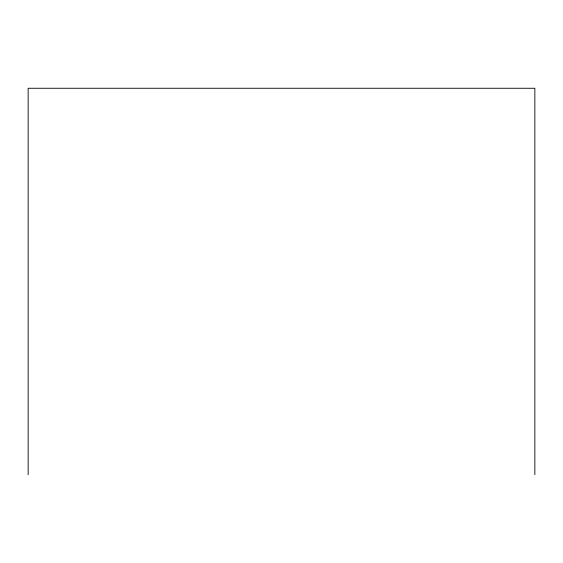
<?xml version="1.0" encoding="UTF-8"?>
<svg xmlns="http://www.w3.org/2000/svg" width="563" height="563" viewBox="0 0 563 563"><rect width="100%" height="100%" fill="white"/><g stroke="black" fill="none" stroke-linecap="round" stroke-linejoin="round"><path stroke-width="0.84" d="M534.85 474.736L534.85 88.264L28.15 88.264L28.15 474.736"/></g></svg>
